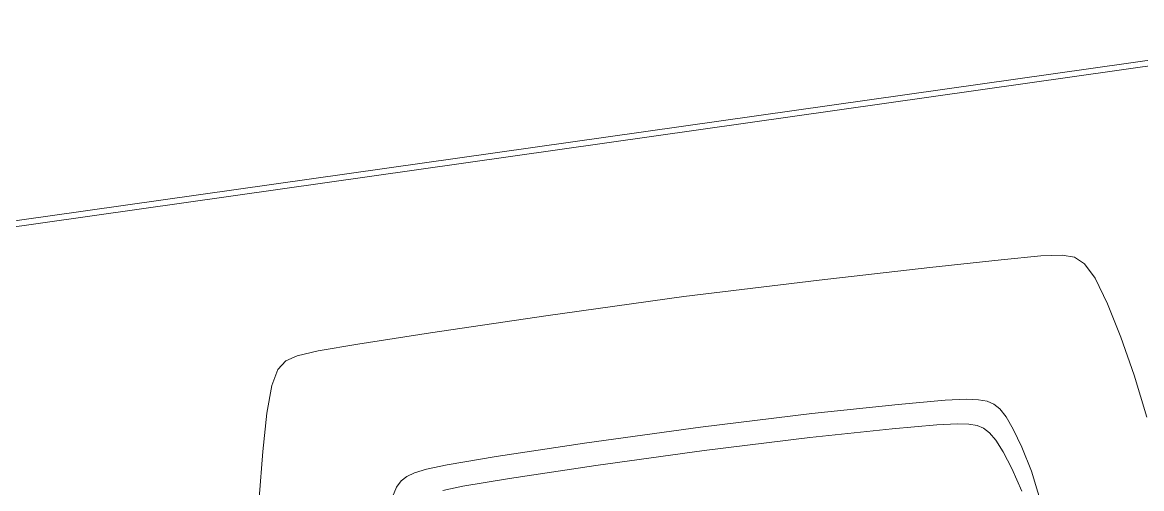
# Model space of a CAD drawing. Header units: millimetres. Extents: x 1010 to 1494, y -119 to 564.
# Drawn here: x 1418.636 to 1420.054, y 480.583 to 481.174 of the extents above; entities that cross this region are included whole.
import ezdxf

# ---------------------------------------------------------------- set-up
doc = ezdxf.new("R2010")
doc.units = ezdxf.units.MM
doc.layers.get('0').update_dxf_attribs({"lineweight": 9})
doc.layers.add('Edges', color=7, linetype='Continuous', lineweight=9)

# ---------------------------------------------------------------- blocks, each defined once
blk = doc.blocks.new('rs')
at = {"layer": 'Edges'}
for p, q in [((21.03, 23.865), (103.419, 24.813)), ((15.138, 23.442), (105.187, 24.496)), ((21.029, 23.865), (16.414, 23.812)), ((21.03, 23.865), (21.029, 23.865)), ((42.646, 14.013), (49.591, 14.145)), ((49.591, 14.145), (57.903, 14.216)), ((57.903, 14.216), (66.043, 14.158)), ((66.043, 14.158), (72.7, 14.043)), ((72.7, 14.043), (76.972, 13.954)), ((33.325, 13.027), (33.858, 13.471)), ((34.562, 13.689), (33.858, 13.471)), ((35.839, 13.806), (34.562, 13.689)), ((35.839, 13.806), (38.241, 13.901)), ((38.241, 13.901), (42.646, 14.013)), ((76.972, 13.954), (79.355, 13.878)), ((80.632, 13.768), (79.355, 13.878)), ((81.338, 13.542), (80.632, 13.768)), ((81.338, 13.542), (81.878, 13.078)), ((32.833, 12.111), (33.325, 13.027)), ((81.878, 13.078), (82.393, 12.138)), ((32.327, 10.511), (32.833, 12.111)), ((82.393, 12.138), (82.939, 10.541)), ((31.79, 8.277), (32.327, 10.511)), ((82.939, 10.541), (83.479, 8.456)), ((31.79, 8.277), (31.23, 5.543)), ((83.479, 8.456), (83.97, 6.1)), ((41.344, 5.971), (42.617, 6.079)), ((42.617, 6.079), (45.571, 6.189)), ((45.571, 6.189), (51.041, 6.306)), ((51.041, 6.306), (57.903, 6.362)), ((57.903, 6.362), (64.593, 6.306)), ((64.593, 6.306), (69.777, 6.189)), ((69.777, 6.189), (72.595, 6.079)), ((72.595, 6.079), (73.85, 5.971)), ((83.97, 6.1), (84.405, 3.531)), ((39.441, 5.141), (39.759, 5.477)), ((39.759, 5.477), (40.131, 5.694)), ((40.131, 5.694), (40.623, 5.85)), ((40.623, 5.85), (41.344, 5.971)), ((73.85, 5.971), (74.571, 5.85)), ((74.571, 5.85), (75.064, 5.694)), ((75.064, 5.694), (75.435, 5.477)), ((75.435, 5.477), (75.753, 5.141)), ((39.121, 4.601), (39.441, 5.141)), ((43.379, 4.687), (42.165, 4.585)), ((46.193, 4.793), (43.379, 4.687)), ((51.4, 4.902), (46.193, 4.793)), ((57.929, 4.955), (51.4, 4.902)), ((64.294, 4.902), (57.929, 4.955)), ((69.229, 4.793), (64.294, 4.902)), ((71.914, 4.687), (69.229, 4.793)), ((73.111, 4.585), (71.914, 4.687)), ((75.753, 5.141), (76.066, 4.624)), ((73.802, 4.473), (73.111, 4.585)), ((74.277, 4.326), (73.802, 4.473)), ((74.639, 4.122), (74.277, 4.326)), ((74.953, 3.805), (74.639, 4.122)), ((76.066, 4.624), (76.4, 3.841)), ((75.269, 3.318), (74.953, 3.805)), ((76.4, 3.841), (76.77, 2.713)), ((75.618, 2.581), (75.269, 3.318)), ((76.77, 2.713), (77.152, 1.211)), ((76.012, 1.518), (75.618, 2.581)), ((76.436, 0.104), (76.012, 1.518)), ((77.152, 1.211), (77.909, -3.269))]:
    blk.add_line(p, q, dxfattribs=at)

msp = doc.modelspace()

# ---------------------------------------------------------------- block references
at = {"xscale": 0.02122798653101838, "yscale": 0.02122798653101838, "zscale": 0.02122798653101838, "rotation": 7.391768522493147}
msp.add_blockref('rs', (1418.29377, 480.36888), dxfattribs=at)

doc.saveas('drawing.dxf')
